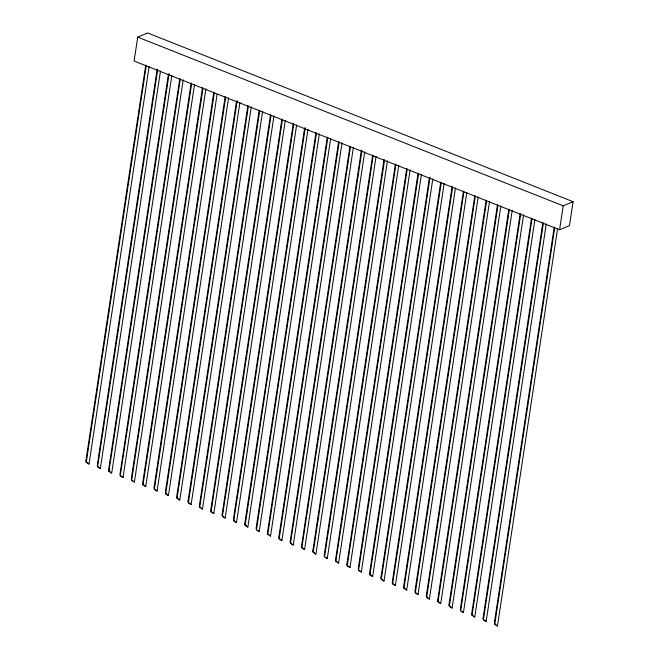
<?xml version="1.0" encoding="UTF-8"?>
<svg xmlns="http://www.w3.org/2000/svg" width="659" height="659" viewBox="0 0 659 659"><rect width="100%" height="100%" fill="white"/><g stroke="black" fill="none" stroke-linecap="round" stroke-linejoin="round"><path stroke-width="0.99" d="M137.723 37.11L134.107 61.032L559.59 229.769L569.467 225.609L573.083 201.687L147.6 32.95L137.723 37.11L563.206 205.847L573.083 201.687M149.148 66.394L89.006 464.06L86.271 462.363L85.917 460.723L145.746 65.093M86.271 462.363L146.265 65.711M157.097 69.59L97.26 465.229L97.623 466.86L100.349 468.565L160.491 70.892M97.623 466.86L157.765 69.187M171.842 75.39L111.7 473.063L108.966 471.358L108.611 469.727L168.44 74.088M108.966 471.358L169.108 73.693M179.792 78.586L119.954 474.225L120.309 475.856L123.044 477.561L183.186 79.896M120.309 475.856L180.302 79.204M191.135 83.092L131.298 478.722L131.66 480.362L134.387 482.059L194.529 84.393M131.66 480.362L191.645 83.709M202.478 87.589L142.649 483.228L143.003 484.859L145.738 486.564L205.88 88.891M143.003 484.859L202.997 88.207M213.829 92.087L153.992 487.726L154.354 489.357L157.081 491.062L217.066 94.41M154.354 489.357L214.34 92.705M228.566 97.894L168.432 495.56L165.697 493.855L165.343 492.224L225.172 96.585M165.697 493.855L225.683 97.203M239.917 102.392L179.775 500.057L177.04 498.361L176.686 496.721L236.523 101.091M177.04 498.361L237.182 100.687M251.26 106.89L191.118 504.563L188.392 502.858L188.029 501.219L247.866 105.588M188.392 502.858L248.377 106.206M259.209 110.086L199.38 505.725L199.735 507.356L202.47 509.061L262.611 111.387M199.735 507.356L259.728 110.704M270.561 114.584L210.723 510.223L211.086 511.854L213.813 513.559L273.955 115.893M211.086 511.854L271.071 115.201M285.298 120.391L225.156 518.056L222.429 516.351L222.075 514.72L281.904 119.09M222.429 516.351L282.414 119.699M296.649 124.889L236.507 522.562L233.772 520.857L233.418 519.218L293.255 123.587M233.772 520.857L293.766 124.205M307.992 129.386L247.85 527.06L245.123 525.355L244.761 523.724L304.598 128.085M245.123 525.355L305.265 127.681M315.941 132.583L256.112 528.221L256.466 529.852L259.201 531.558L319.343 133.892M256.466 529.852L316.46 133.2M327.292 137.088L267.455 532.719L267.818 534.35L270.544 536.055L330.686 138.39M267.818 534.35L327.803 137.698M342.029 142.888L281.887 540.561L279.161 538.856L278.806 537.217L338.635 141.586M279.161 538.856L339.146 142.204M353.381 147.385L293.239 545.059L290.504 543.354L290.149 541.723L349.987 146.084M290.504 543.354L350.497 146.702M361.33 150.582L301.493 546.22L301.855 547.851L304.582 549.557L364.724 151.883M301.855 547.851L361.997 150.186M376.075 156.389L315.933 554.054L313.198 552.349L312.844 550.718L372.673 155.087M313.198 552.349L373.183 155.697M384.024 159.585L324.187 555.216L324.549 556.855L327.276 558.552L387.418 160.887M324.549 556.855L384.535 160.203M395.367 164.083L335.53 559.722L335.892 561.353L338.619 563.058L398.761 165.384M335.892 561.353L395.878 164.701M410.112 169.882L349.97 567.556L347.235 565.85L346.881 564.219L406.718 168.58M347.235 565.85L407.229 169.198M418.061 173.078L358.224 568.717L358.587 570.348L361.313 572.053L421.455 174.388M358.587 570.348L418.572 173.696M432.806 178.886L372.664 576.551L369.93 574.854L369.575 573.215L429.404 177.584M369.93 574.854L430.072 177.18M444.15 183.383L384.008 581.057L381.281 579.352L380.918 577.721L440.756 182.082M381.281 579.352L441.266 182.7M452.099 186.579L392.262 582.218L392.624 583.849L395.351 585.554L455.493 187.881M392.624 583.849L452.609 187.197M463.442 191.077L403.613 586.716L403.967 588.347L406.702 590.052L466.844 192.387M403.967 588.347L463.961 191.695M474.793 195.583L414.956 591.214L415.318 592.845L418.045 594.55L478.187 196.884M415.318 592.845L475.304 196.193M489.538 201.382L429.396 599.056L426.661 597.351L426.307 595.711L486.136 200.081M426.661 597.351L486.647 200.698M500.881 205.88L440.739 603.553L438.013 601.848L437.65 600.217L497.487 204.578M438.013 601.848L497.998 205.196M512.224 210.386L452.082 608.051L449.356 606.346L448.993 604.715L508.83 209.076M449.356 606.346L509.341 209.694M520.173 213.582L460.344 609.213L460.699 610.844L463.434 612.549L523.576 214.883M460.699 610.844L520.692 214.191M531.525 218.08L471.687 613.71L472.05 615.349L474.777 617.055L534.919 219.381M472.05 615.349L532.035 218.697M546.27 223.879L486.128 621.552L483.393 619.847L483.039 618.216L542.868 222.577M483.393 619.847L543.378 223.195M557.613 228.376L497.471 626.05L494.736 624.345L494.382 622.714L554.219 227.075M494.736 624.345L554.73 227.693M559.59 229.769L563.206 205.847M497.471 626.05L495.329 624.361L494.382 622.714M486.128 621.552L483.986 619.864L483.039 618.216M473.351 615.926L474.777 617.055M462.008 611.428L463.434 612.549M452.082 608.051L449.949 606.362L448.993 604.715M440.739 603.553L438.597 601.865L437.65 600.217M429.396 599.056L427.254 597.367L426.307 595.711M415.911 592.869L418.045 594.55M404.56 588.363L406.702 590.052M393.217 583.866L395.351 585.554M384.008 581.057L381.874 579.368L380.918 577.721M372.664 576.551L370.523 574.87L369.575 573.215M359.18 570.365L361.313 572.053M349.97 567.556L347.828 565.867L346.881 564.219M336.485 561.369L338.619 563.058M325.851 557.432L327.276 558.552M315.933 554.054L313.791 552.374L312.844 550.718M302.448 547.868L304.582 549.557M293.239 545.059L291.097 543.37L290.149 541.723M281.887 540.561L279.754 538.873L278.806 537.217M269.119 534.935L270.544 536.055M257.776 530.437L259.201 531.558M247.85 527.06L245.716 525.371L244.761 523.724M236.507 522.562L234.365 520.874L233.418 519.218M225.156 518.056L223.022 516.376L222.075 514.72M211.679 511.87L213.813 513.559M201.044 507.932L202.47 509.061M191.118 504.563L188.985 502.875L188.029 501.219M179.775 500.057L177.633 498.377L176.686 496.721M168.432 495.56L166.29 493.871L165.343 492.224M154.947 489.373L157.081 491.062M143.596 484.876L145.738 486.564M132.253 480.378L134.387 482.059M120.902 475.872L123.044 477.561M111.7 473.063L109.559 471.374L108.611 469.727M98.216 466.877L100.349 468.565M89.006 464.06L86.864 462.379L85.917 460.723"/></g></svg>
